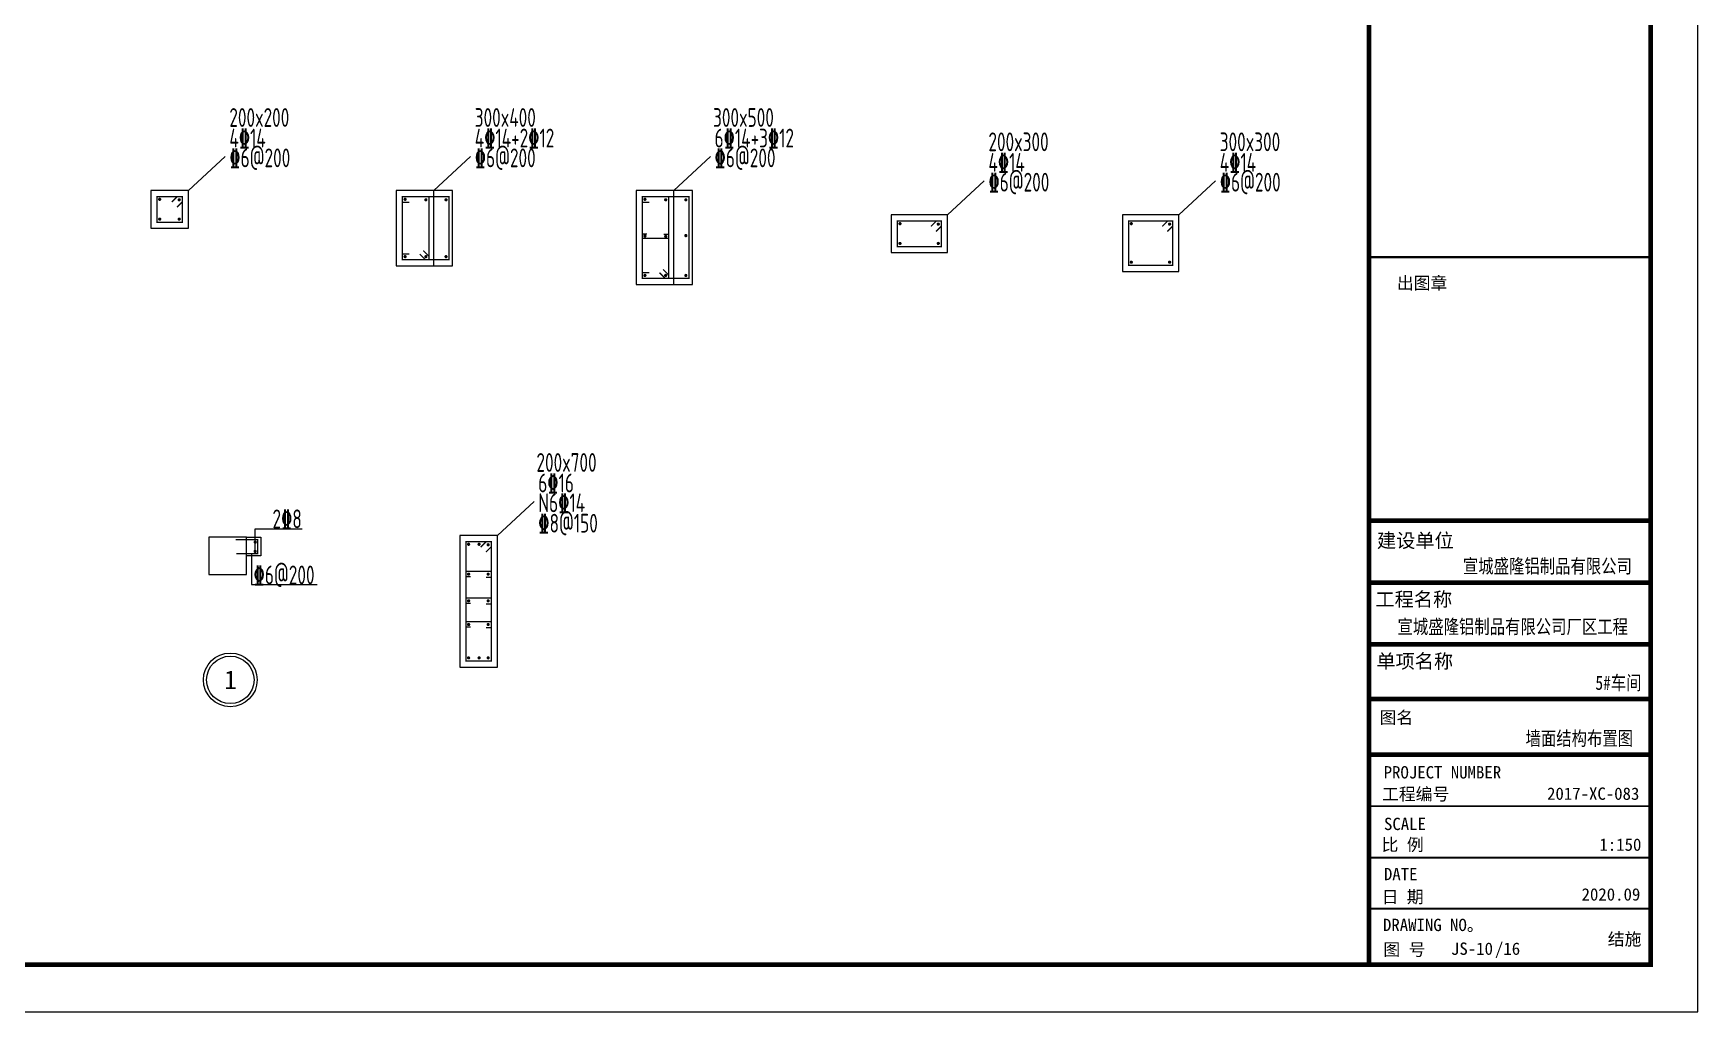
# Model space of a CAD drawing. Extents: x 32461 to 372567, y -698896 to 182569.
# Drawn here: x 264177 to 317402, y -361980 to -330693 of the extents above; entities that cross this region are included whole.
import ezdxf

# ---------------------------------------------------------------- set-up
doc = ezdxf.new("R2010")
doc.units = 0
doc.header["$LTSCALE"] = 1000
doc.header["$MEASUREMENT"] = 0
doc.layers.get('0').update_dxf_attribs({"linetype": 'CONTINUOUS'})
for name, color, linetype in [('PUB_HATCH', 8, 'CONTINUOUS'), ('PUB_TITLE', 4, 'CONTINUOUS'), ('S_BEAMDIMMASS', 2, 'CONTINUOUS'), ('TEXT', 7, 'CONTINUOUS'), ('WALL', 6, 'CONTINUOUS'), ('一般文字', 6, 'CONTINUOUS'), ('剖面外形', 7, 'CONTINUOUS'), ('图框', 4, 'CONTINUOUS')]:
    doc.layers.add(name, color=color, linetype=linetype)
doc.styles.add('-黑体', font='simhei.ttf')
doc.styles.add('H1', font='')
doc.styles.add('TSSD_REIN', font='atssdeng.shx', dxfattribs={"width": 0.7, "bigfont": 'atssdchn.shx'})
doc.styles.add('宋体', font='')
doc.styles.add('黑体', font='simhei.ttf', dxfattribs={"width": 0.6, "height": 4.3})
doc.styles.get('H1').set_extended_font_data('SimSun')
doc.styles.get('宋体').set_extended_font_data('SimSun')

# ---------------------------------------------------------------- blocks, each defined once
blk = doc.blocks.new('新块GHGGH')
at = {"color": 1, "const_width": 7.14}
for points in [[(407161.5, -335741.2), (407161.5, -335876.9), (407296.1, -335876.9), (407296.1, -335741.2), (407161.5, -335741.2)], [(407240.2, -335769.9), (407268.9, -335741.2)], [(408469.4, -335741.2), (408469.4, -336076.9), (408610.8, -336076.9), (408610.8, -335741.2), (408469.4, -335741.2)], [(408576.1, -336076.9), (408718.1, -336076.9), (408718.1, -335741.2), (408576.1, -335741.2)], [(409747.5, -335741.2), (409747.5, -336176.9), (409888.9, -336176.9), (409888.9, -335741.2), (409747.5, -335741.2)], [(409854.3, -336176.9), (409996.2, -336176.9), (409996.2, -335741.2), (409854.3, -335741.2)], [(407267.5, -335797.1), (407296.1, -335768.4)], [(408506.8, -335770.3), (408469.4, -335770.3)], [(409785, -335770.3), (409747.5, -335770.3)], [(409773.1, -335939.4), (409747.5, -335939.4), (409747.5, -335963.4), (409888.9, -335963.4), (409888.9, -335941.3), (409862, -335941.3)], [(411107, -335870.8), (411107, -336006.6), (411341.7, -336006.6), (411341.7, -335870.8), (411107, -335870.8)], [(411285.8, -335899.5), (411314.4, -335870.8)], [(411313, -335926.7), (411341.7, -335898.1)], [(412339.9, -335870.8), (412339.9, -336106.6), (412574.6, -336106.6), (412574.6, -335870.8), (412339.9, -335870.8)], [(412518.7, -335899.5), (412547.3, -335870.8)], [(412545.9, -335926.7), (412574.6, -335898.1)], [(408580.4, -336028.4), (408609, -336057.1)], [(408506.8, -336046.7), (408469.4, -336046.7)], [(408561.4, -336046.5), (408590.1, -336075.2)], [(409785, -336146.7), (409747.5, -336146.7)], [(409839.6, -336146.5), (409868.2, -336175.2)], [(409858.5, -336128.4), (409887.2, -336157.1)]]:
    blk.add_lwpolyline(points, dxfattribs=at)
at = {"color": 1, "const_width": 8.57}
for points in [[(407171.2, -335755, -1), (407179.8, -335755, -1), (407171.2, -335755)], [(407275.4, -335757.5, -1), (407284, -335757.5, -1), (407275.4, -335757.5)], [(408479.1, -335755, -1), (408487.7, -335755, -1), (408479.1, -335755)], [(408590, -335757.5, -1), (408598.6, -335757.5, -1), (408590, -335757.5)], [(408697.3, -335757.5, -1), (408705.9, -335757.5, -1), (408697.3, -335757.5)], [(409757.3, -335755, -1), (409765.9, -335755, -1), (409757.3, -335755)], [(409868.2, -335757.5, -1), (409876.7, -335757.5, -1), (409868.2, -335757.5)], [(409975.5, -335757.5, -1), (409984, -335757.5, -1), (409975.5, -335757.5)], [(407171.2, -335860.5, -1), (407179.8, -335860.5, -1), (407171.2, -335860.5)], [(407275.4, -335860.5, -1), (407284, -335860.5, -1), (407275.4, -335860.5)], [(411116.8, -335884.7, -1), (411125.3, -335884.7, -1), (411116.8, -335884.7)], [(411320.9, -335887.1, -1), (411329.5, -335887.1, -1), (411320.9, -335887.1)], [(412349.7, -335884.7, -1), (412358.2, -335884.7, -1), (412349.7, -335884.7)], [(412553.8, -335887.1, -1), (412562.4, -335887.1, -1), (412553.8, -335887.1)], [(409757.3, -335950.6, -1), (409765.9, -335950.6, -1), (409757.3, -335950.6)], [(409868.2, -335952.4, -1), (409876.7, -335952.4, -1), (409868.2, -335952.4)], [(409975.5, -335948.4, -1), (409984, -335948.4, -1), (409975.5, -335948.4)], [(411116.8, -335990.1, -1), (411125.3, -335990.1, -1), (411116.8, -335990.1)], [(411320.9, -335990.1, -1), (411329.5, -335990.1, -1), (411320.9, -335990.1)], [(408479.1, -336060.5, -1), (408487.7, -336060.5, -1), (408479.1, -336060.5)], [(408590, -336060.5, -1), (408598.6, -336060.5, -1), (408590, -336060.5)], [(408697.3, -336060.5, -1), (408705.9, -336060.5, -1), (408697.3, -336060.5)], [(412349.7, -336090.1, -1), (412358.2, -336090.1, -1), (412349.7, -336090.1)], [(412553.8, -336090.1, -1), (412562.4, -336090.1, -1), (412553.8, -336090.1)], [(409757.3, -336160.5, -1), (409765.9, -336160.5, -1), (409757.3, -336160.5)], [(409868.2, -336160.5, -1), (409876.7, -336160.5, -1), (409868.2, -336160.5)], [(409975.5, -336160.5, -1), (409984, -336160.5, -1), (409975.5, -336160.5)]]:
    blk.add_lwpolyline(points, format="xyb", dxfattribs=at)
at = {"layer": 'S_BEAMDIMMASS'}
for p, q in [((407328.8, -335708.6), (407524.3, -335526.3)), ((408636.7, -335708.6), (408832.2, -335526.3)), ((409914.9, -335708.6), (410110.4, -335526.3)), ((411374.3, -335838.2), (411569.8, -335655.9)), ((412607.2, -335838.2), (412802.8, -335655.9))]:
    blk.add_line(p, q, dxfattribs=at)
at = {"layer": '剖面外形'}
for points in [[(407128.8, -335708.6), (407128.8, -335709.9), (407128.8, -335709.9), (407128.8, -335709.9), (407128.8, -335709.9), (407128.8, -335909.6), (407328.8, -335909.6), (407328.8, -335708.6), (407328.8, -335708.6), (407328.8, -335708.6), (407328.8, -335708.6), (407328.8, -335708.6), (407128.8, -335708.6)], [(408436.7, -335708.6), (408436.7, -335709.9), (408436.7, -335709.9), (408436.7, -335709.9), (408436.7, -335709.9), (408436.7, -336109.6), (408636.7, -336109.6), (408636.7, -335708.6), (408636.7, -335708.6), (408636.7, -335708.6), (408636.7, -335708.6), (408636.7, -335708.6), (408436.7, -335708.6)], [(408536.7, -336109.6), (408736.7, -336109.6), (408736.7, -335708.6), (408736.7, -335708.6), (408736.7, -335708.6), (408736.7, -335708.6), (408736.7, -335708.6), (408536.7, -335708.6)], [(409714.9, -335708.6), (409714.9, -335709.9), (409714.9, -335709.9), (409714.9, -335709.9), (409714.9, -335709.9), (409714.9, -336209.6), (409914.9, -336209.6), (409914.9, -335708.6), (409914.9, -335708.6), (409914.9, -335708.6), (409914.9, -335708.6), (409914.9, -335708.6), (409714.9, -335708.6)], [(409814.9, -336209.6), (410014.9, -336209.6), (410014.9, -335708.6), (410014.9, -335708.6), (410014.9, -335708.6), (410014.9, -335708.6), (410014.9, -335708.6), (409814.9, -335708.6)], [(411074.3, -335838.2), (411074.3, -335839.5), (411074.3, -335839.5), (411074.3, -335839.5), (411074.3, -335839.5), (411074.3, -336039.2), (411374.3, -336039.2), (411374.3, -335838.2), (411374.3, -335838.2), (411374.3, -335838.2), (411374.3, -335838.2), (411374.3, -335838.2), (411074.3, -335838.2)], [(412307.2, -335838.2), (412307.2, -335839.5), (412307.2, -335839.5), (412307.2, -335839.5), (412307.2, -335839.5), (412307.2, -336139.2), (412607.2, -336139.2), (412607.2, -335838.2), (412607.2, -335838.2), (412607.2, -335838.2), (412607.2, -335838.2), (412607.2, -335838.2), (412307.2, -335838.2)]]:
    blk.add_lwpolyline(points, dxfattribs=at)
at = {"layer": 'S_BEAMDIMMASS', "style": 'TSSD_REIN', "width": 0.7}
for s, p in [('200x200', (407546.8, -335368.9)), ('300x400', (408854.7, -335368.9)), ('300x500', (410124.9, -335368.9)), ('4%%13214', (407546.8, -335478.4)), ('4%%13214+2%%13212', (408854.7, -335478.4)), ('6%%13214+3%%13212', (410132.9, -335478.4)), ('200x300', (411592.4, -335498.6)), ('300x300', (412825.3, -335498.6)), ('%%1326@200', (407546.8, -335584)), ('%%1326@200', (408854.7, -335584)), ('%%1326@200', (410132.9, -335584)), ('4%%13214', (411592.4, -335608)), ('4%%13214', (412825.3, -335608)), ('%%1326@200', (411592.4, -335713.6)), ('%%1326@200', (412825.3, -335713.6))]:
    blk.add_text(s, height=100, dxfattribs=at).set_placement(p)
blk = doc.blocks.new('新块GDHDDGH')
at = {"color": 1, "const_width": 7.14}
for points in [[(407161.5, -337655.8), (407161.5, -338291.6), (407296.1, -338291.6), (407296.1, -337655.8), (407161.5, -337655.8)], [(407240.2, -337684.5), (407268.9, -337655.8)], [(407267.5, -337711.7), (407296.1, -337683.1)], [(407267.4, -337845.2), (407296.1, -337845.2), (407296.1, -337813.4), (407161.5, -337813.4), (407161.5, -337842.5), (407185.9, -337842.5)], [(407267.4, -337987.4), (407296.1, -337987.4), (407296.1, -337955.6), (407161.5, -337955.6), (407161.5, -337984.7), (407185.9, -337984.7)], [(407267.4, -338113.8), (407296.1, -338113.8), (407296.1, -338082), (407161.5, -338082), (407161.5, -338111.1), (407185.9, -338111.1)]]:
    blk.add_lwpolyline(points, dxfattribs=at)
at = {"color": 1, "const_width": 8.57}
for points in [[(407171.2, -337669.7, -1), (407179.8, -337669.7, -1), (407171.2, -337669.7)], [(407227.1, -337669.7, -1), (407235.7, -337669.7, -1), (407227.1, -337669.7)], [(407275.4, -337672.1, -1), (407284, -337672.1, -1), (407275.4, -337672.1)], [(407171.2, -337828.7, -1), (407179.8, -337828.7, -1), (407171.2, -337828.7)], [(407275.4, -337828.7, -1), (407284, -337828.7, -1), (407275.4, -337828.7)], [(407171.2, -337970.9, -1), (407179.8, -337970.9, -1), (407171.2, -337970.9)], [(407275.4, -337970.9, -1), (407284, -337970.9, -1), (407275.4, -337970.9)], [(407171.2, -338097.3, -1), (407179.8, -338097.3, -1), (407171.2, -338097.3)], [(407275.4, -338097.3, -1), (407284, -338097.3, -1), (407275.4, -338097.3)], [(407171.2, -338275.1, -1), (407179.8, -338275.1, -1), (407171.2, -338275.1)], [(407227.1, -338275.1, -1), (407235.7, -338275.1, -1), (407227.1, -338275.1)], [(407275.4, -338275.1, -1), (407284, -338275.1, -1), (407275.4, -338275.1)]]:
    blk.add_lwpolyline(points, format="xyb", dxfattribs=at)
at = {"layer": 'S_BEAMDIMMASS'}
blk.add_line((407328.8, -337623.2), (407524.3, -337440.9), dxfattribs=at)
at = {"layer": '剖面外形'}
blk.add_lwpolyline([(407128.8, -337623.2), (407128.8, -337624.5), (407128.8, -337624.5), (407128.8, -337624.5), (407128.8, -337624.5), (407128.8, -338324.2), (407328.8, -338324.2), (407328.8, -337623.2), (407328.8, -337623.2), (407328.8, -337623.2), (407328.8, -337623.2), (407328.8, -337623.2), (407128.8, -337623.2)], dxfattribs=at)
at = {"layer": 'S_BEAMDIMMASS', "style": 'TSSD_REIN', "width": 0.7}
for s, p in [('200x700', (407537.1, -337283.6)), ('6%%13216', (407546.8, -337393)), ('N6%%13214', (407546.8, -337498.6)), ('%%1328@150', (407546.8, -337607.3))]:
    blk.add_text(s, height=100, dxfattribs=at).set_placement(p)
blk = doc.blocks.new('新块fgfghfghdfgh')
at = {"color": 1, "const_width": 7.14}
blk.add_lwpolyline([(271138.8, -348976.7), (271256.7, -348976.7), (271256.7, -349051.1), (271142.6, -349051.1)], dxfattribs=at)
at = {"color": 1, "const_width": 8.57}
for points in [[(271238.8, -349039, -1), (271247.4, -349039, -1), (271238.8, -349039)], [(271239.3, -348989.7, -1), (271247.9, -348989.7, -1), (271239.3, -348989.7)]]:
    blk.add_lwpolyline(points, format="xyb", dxfattribs=at)
at = {"layer": 'S_BEAMDIMMASS'}
for p, q in [((271222.8, -349051.1), (271222.8, -349215.9)), ((271222.8, -349215.9), (271573, -349215.9))]:
    blk.add_line(p, q, dxfattribs=at)
blk.add_lwpolyline([(271243.1, -349039), (271243.1, -348919.3), (271493.8, -348919.3)], dxfattribs=at)
at = {"layer": 'WALL'}
blk.add_lwpolyline([(271196.6, -348962.7), (271273.9, -348962.7), (271273.9, -349062.5), (271196.6, -349062.5)], dxfattribs=at)
at = {"layer": '剖面外形'}
blk.add_lwpolyline([(270996.6, -348962.7), (270996.6, -348964), (270996.6, -348964), (270996.6, -348964), (270996.6, -348964), (270996.6, -349162.7), (271196.6, -349162.7), (271196.6, -348962.7), (271196.6, -348962.7), (271196.6, -348962.7), (271196.6, -348962.7), (271196.6, -348962.7), (270996.6, -348962.7)], dxfattribs=at)
at = {"layer": 'S_BEAMDIMMASS', "style": 'TSSD_REIN', "width": 0.7}
for s, p in [('2%%1328', (271335.7, -348915.6)), ('%%1326@200', (271234.9, -349214.5))]:
    blk.add_text(s, height=100, dxfattribs=at).set_placement(p)

msp = doc.modelspace()

# ---------------------------------------------------------------- linework, layer by layer
at = {"layer": 'PUB_TITLE'}
msp.add_lwpolyline([(205952.2, -361979.9), (317402.2, -361979.9), (317402.2, -298979.9), (205952.2, -298979.9)], close=True, dxfattribs=at)
at = {"layer": 'PUB_TITLE', "const_width": 150}
msp.add_lwpolyline([(209702.2, -360479.9), (315902.2, -360479.9), (315902.2, -300479.9), (209702.2, -300479.9)], close=True, dxfattribs=at)
at = {"layer": '一般文字', "color": 0}
for radius in [859.1, 759.1]:
    msp.add_circle((270476.8, -351369.8), radius, dxfattribs=at)
at = {"layer": '图框', "color": 4, "const_width": 147.9}
msp.add_lwpolyline([(306888.3, -300479.9), (315902.2, -300479.9), (315902.2, -360479.9), (306888.3, -360479.9)], close=True, dxfattribs=at)
at = {"layer": '图框', "color": 0, "const_width": 75}
msp.add_lwpolyline([(306888.3, -337856.3), (315902.2, -337856.3)], dxfattribs=at)
at = {"layer": '图框', "color": 4}
for points, const_width in [([(306888.3, -346280.1), (315869.4, -346280.1)], 149.4), ([(306888.3, -348255.7), (315872.2, -348255.7)], 149.4), ([(306888.3, -350227.5), (315902.2, -350227.5)], 149.4), ([(306888.3, -351983.6), (315902.2, -351983.6)], 149.4), ([(306888.3, -353760.4), (315902.2, -353760.4)], 149.4), ([(306888.3, -355408.7), (315902.2, -355408.7)], 60.5), ([(306888.3, -357054.1), (315902.2, -357054.1)], 60.5), ([(306888.3, -358687.1), (315902.2, -358687.1)], 60.5)]:
    msp.add_lwpolyline(points, dxfattribs=dict(at, const_width=const_width))

# ---------------------------------------------------------------- block references
at = {"layer": 'PUB_HATCH', "xscale": 6, "yscale": 6, "zscale": 6}
for name, p in [('新块GHGGH', (-2174833.9, 1678527.8)), ('新块GDHDDGH', (-2164955.3, 1678984.8)), ('新块fgfghfghdfgh', (-1356186.5, 1746973.3))]:
    msp.add_blockref(name, p, dxfattribs=at)

# ---------------------------------------------------------------- texts
at = {"layer": 'TEXT', "color": 3, "style": '-黑体', "width": 0.8}
for s, height, p in [('宣城盛隆铝制品有限公司', 450.225, (309893.8, -347955.8)), ('宣城盛隆铝制品有限公司厂区工程', 450.225, (307802.6, -349892.1)), ('5#车间', 450.22, (314131.8, -351687.5)), ('墙面结构布置图', 450.22, (311896.6, -353464.3))]:
    msp.add_text(s, height=height, dxfattribs=at).set_placement(p)
at = {"layer": '一般文字', "color": 6, "linetype": 'Continuous', "lineweight": -3, "style": 'H1'}
msp.add_text('1', height=600, dxfattribs=at).set_placement((270282.3, -351664.4))
at = {"layer": '图框', "color": 4}
for s, height, style, p in [('出图章', 394.42, '黑体', (307781.1, -338876.9)), ('建设单位', 450, '黑体', (307145.8, -347139.2)), ('工程名称', 450, '黑体', (307096, -349016.5)), ('单项名称', 450, '黑体', (307126, -350998)), ('图名', 394.42, '黑体', (307229.8, -352771.1)), ('工程编号', 394.42, '黑体', (307307, -355218.1)), ('2017-XC-083', 394.416, '宋体', (312584.5, -355204.5)), ('SCALE', 394.42, '黑体', (307369.9, -356171.4)), ('比 例', 394.42, '黑体', (307293.7, -356835.8)), ('1:150', 394.42, '宋体', (314259.2, -356834.2)), ('DATE', 394.42, '黑体', (307367.8, -357774.3)), ('日 期', 394.42, '黑体', (307293.7, -358505)), ('2020.09', 394.42, '宋体', (313688.4, -358426.5)), ('DRAWING NO。', 394.416, '黑体', (307336.7, -359401.4)), ('图 号', 394.42, '黑体', (307349.8, -360189))]:
    msp.add_text(s, height=height, dxfattribs=dict(at, style=style)).set_placement(p)
at = {"layer": '图框', "color": 0, "style": '黑体'}
msp.add_text('PROJECT NUMBER', height=394.416, dxfattribs=at).set_placement((307360.2, -354520.9))
at = {"layer": '图框', "color": 3, "style": '宋体'}
for s, p in [('JS-10', (309513, -360161.4)), ('/16', (310919.6, -360161.4)), ('结施', (314525.1, -359855.2))]:
    msp.add_text(s, height=394.42, dxfattribs=at).set_placement(p)

doc.saveas('drawing.dxf')
